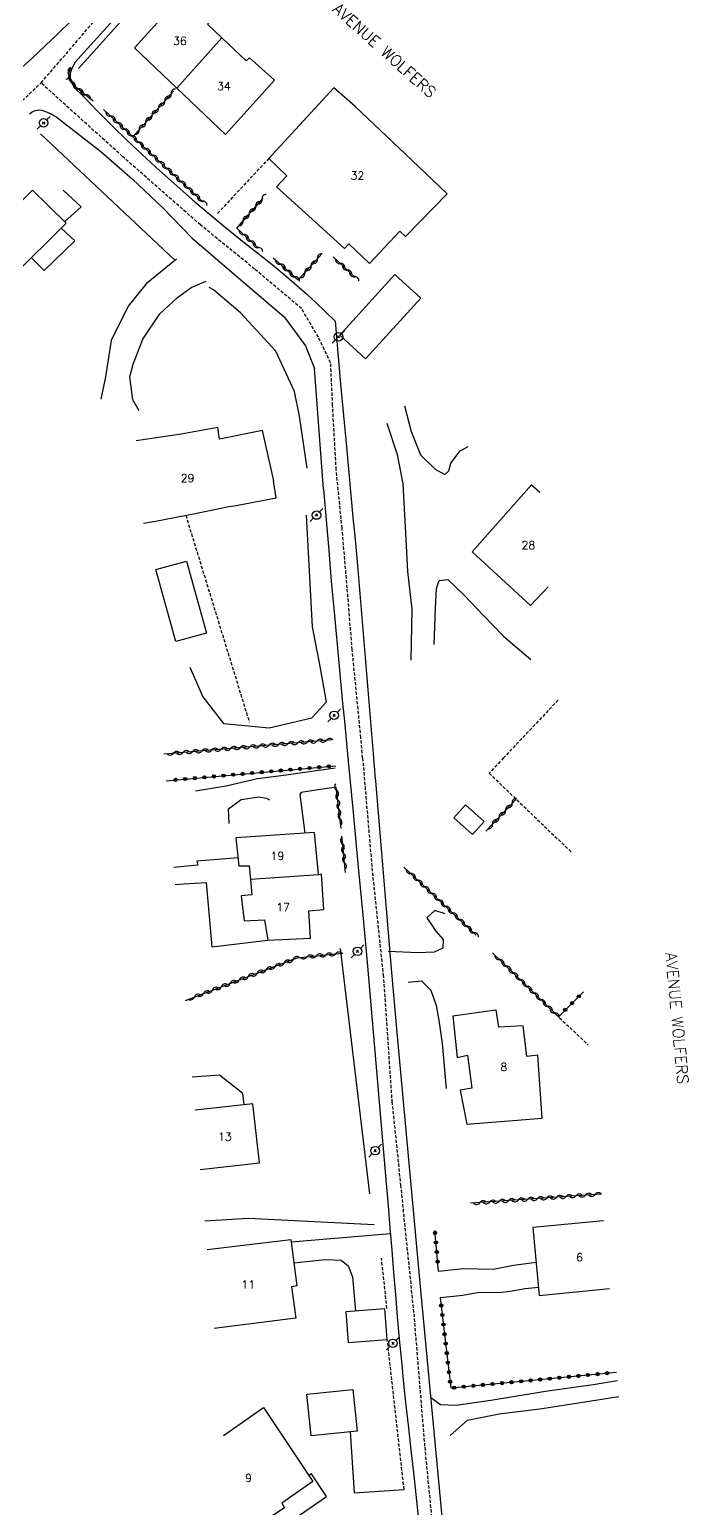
# Model space of a CAD drawing. Header units: millimetres. Extents: x 159000 to 160001, y 158000 to 159001.
# Drawn here: x 159234.3 to 159337.2, y 158553.8 to 158784.7 of the extents above; entities that cross this region are included whole.
import ezdxf
from ezdxf.enums import TextEntityAlignment as Align

# ---------------------------------------------------------------- set-up
doc = ezdxf.new("R2010")
doc.units = ezdxf.units.MM
doc.linetypes.add('DASHED', pattern=[0.75, 0.5, -0.25])
doc.layers.get('0').update_dxf_attribs({"linetype": 'CONTINUOUS'})
for name, color, linetype in [('W0001', 6, 'DASHED'), ('W0008', 7, 'CONTINUOUS'), ('W0017', 7, 'CONTINUOUS'), ('W0101', 7, 'CONTINUOUS'), ('W0104', 1, 'CONTINUOUS'), ('W0112', 1, 'DASHED'), ('W0300', 7, 'CONTINUOUS'), ('W0310', 3, 'CONTINUOUS'), ('W0323', 7, 'CONTINUOUS'), ('W0473', 7, 'CONTINUOUS'), ('W0515', 5, 'CONTINUOUS'), ('W0989', 7, 'CONTINUOUS'), ('W0991', 7, 'CONTINUOUS'), ('W1102', 7, 'CONTINUOUS')]:
    doc.layers.add(name, color=color, linetype=linetype)
doc.styles.get("Standard").update_dxf_attribs({"font": 'romans.shx', "width": 0.85})

# ---------------------------------------------------------------- blocks, each defined once
blk = doc.blocks.new('T473')
for p, q in [((-0.166667, 0.166667), (0.166667, -0.166667)), ((-0.166667, -0.166667), (0.166667, 0.166667)), ((0.500001, 0.500001), (1.000002, 1.000002)), ((-1.000002, -1.000002), (-0.500001, -0.500001))]:
    blk.add_line(p, q)
blk.add_ellipse((0, 0), major_axis=(0.471405, 0.471405), ratio=1, start_param=5.4977871438, end_param=11.780972451)
blk = doc.blocks.new('t323o')
at = {"color": 0, "linetype": 'Continuous'}
for radius in [0.25, 0.15]:
    blk.add_circle((0, 0), radius, dxfattribs=at)
blk = doc.blocks.new('t310o')
at = {"color": 0, "linetype": 'Continuous'}
for centre, start, end in [((-0.5, 0.38), 216.8699, 323.1304), ((0.5, -0.37), 36.8699, 143.1303)]:
    blk.add_arc(centre, 0.625, start, end, dxfattribs=at)

msp = doc.modelspace()

# ---------------------------------------------------------------- linework, layer by layer
at = {"layer": 'W0001'}
for points in [[(159236.08, 158776.4), (159253.8, 158797.05), (159265.95, 158812.58)], [(159129.29, 158671), (159147.53, 158689.19), (159161.51, 158702.86), (159177.13, 158717.81), (159184.7, 158725.28), (159203.4, 158744.03), (159221.07, 158762.38), (159236.08, 158776.4)], [(159286.31, 158671), (159286.04, 158674.14), (159284.68, 158687.9), (159283.91, 158697.52), (159283.1, 158706.86), (159282.19, 158716), (159281.62, 158726.05), (159281.32, 158732.69), (159279.4, 158736.7), (159276.78, 158741.16), (159269.44, 158747.34), (159260.98, 158754.23), (159248.8, 158764.93), (159236.08, 158776.4)], [(159286.31, 158671), (159287.77, 158653.82), (159289.52, 158637.14), (159290.89, 158617.33), (159292.24, 158604.29), (159294.3, 158584.2), (159296.01, 158563.36), (159297.82, 158544.84), (159299.32, 158524.78), (159300.52, 158510.14), (159301.39, 158499.12), (159302.72, 158484.98)]]:
    msp.add_lwpolyline(points, dxfattribs=at)
at = {"layer": 'W0008'}
for points in [[(159266.83, 158807.69), (159241.82, 158780.13), (159241.42, 158779.63), (159241.08, 158779.09), (159240.82, 158778.5), (159240.65, 158777.88), (159240.61, 158777.49), (159240.63, 158777.1), (159240.7, 158776.72), (159240.84, 158776.35)], [(159240.78, 158786.1), (159238.75, 158784.13), (159236.7, 158782.18), (159234.63, 158780.24), (159232.56, 158778.32)], [(159240.86, 158776.37), (159241.23, 158775.75), (159241.73, 158775.21), (159242.26, 158774.73), (159242.76, 158774.24), (159244.96, 158771.92), (159247.23, 158769.64), (159249.53, 158767.42), (159251.86, 158765.21), (159254.57, 158762.72), (159257.33, 158760.27), (159260.11, 158757.86), (159262.92, 158755.47), (159264.54, 158754.12), (159266.17, 158752.8), (159267.82, 158751.49), (159269.47, 158750.18), (159271.13, 158748.88), (159272.77, 158747.56), (159274.39, 158746.21), (159275.99, 158744.84), (159277.53, 158743.47), (159279.05, 158742.07), (159280.54, 158740.64), (159282.01, 158739.19)], [(159234.25, 158771.56), (159234.67, 158771.88), (159235.14, 158772.1), (159235.49, 158772.17), (159235.84, 158772.18), (159236.19, 158772.14), (159236.52, 158772.06), (159237.56, 158771.64), (159238.52, 158771.05), (159239.4, 158770.39), (159240.27, 158769.72), (159245.41, 158765.67), (159250.36, 158761.38), (159255.12, 158756.89), (159259.68, 158752.18)], [(159259.68, 158752.18), (159268.36, 158744.73)], [(159268.36, 158744.73), (159274.04, 158739.86)], [(159274.04, 158739.86), (159277.4, 158735.34)], [(159282, 158739.19), (159282.43, 158734.28), (159282.88, 158729.37), (159283.32, 158724.47), (159283.77, 158719.56), (159283.98, 158717.25), (159284.2, 158714.94), (159284.42, 158712.62), (159284.64, 158710.31), (159284.86, 158708), (159285.08, 158705.68), (159285.29, 158703.37), (159285.5, 158701.05), (159285.83, 158697.3), (159286.15, 158693.54), (159286.46, 158689.79), (159286.77, 158686.03), (159287.07, 158682.27), (159287.38, 158678.51), (159287.68, 158674.76), (159287.99, 158671)], [(159277.4, 158735.34), (159278.77, 158731.8)], [(159280.21, 158712.95), (159278.77, 158731.8)], [(159280.21, 158712.95), (159280.6, 158708.17), (159281.01, 158703.39), (159281.42, 158698.61), (159281.85, 158693.83), (159282.11, 158690.97), (159282.37, 158688.12), (159282.64, 158685.26), (159282.92, 158682.41), (159283.19, 158679.56), (159283.47, 158676.71), (159283.74, 158673.85), (159284.01, 158671)], [(159284.01, 158671), (159284.03, 158670.86), (159284.04, 158670.72), (159284.05, 158670.57), (159284.07, 158670.43), (159284.82, 158662.45), (159285.58, 158654.46), (159286.33, 158646.48), (159287.06, 158638.49), (159287.81, 158630), (159288.54, 158621.51), (159289.27, 158613.02), (159289.99, 158604.53), (159290.29, 158601.06), (159290.58, 158597.59), (159290.86, 158594.12), (159291.14, 158590.66), (159291.43, 158587.19), (159291.73, 158583.72), (159292.04, 158580.25), (159292.37, 158576.79), (159292.72, 158573.31), (159293.09, 158569.84), (159293.47, 158566.36), (159293.87, 158562.89), (159294.26, 158559.42), (159294.64, 158555.95), (159295.01, 158552.48)], [(159287.99, 158671), (159288.07, 158670.09), (159288.15, 158669.17), (159288.22, 158668.26), (159288.3, 158667.35), (159289.14, 158657.4), (159289.99, 158647.44), (159290.85, 158637.49), (159291.73, 158627.55), (159292.59, 158617.91), (159293.48, 158608.27), (159294.37, 158598.63), (159295.27, 158588.99), (159296.51, 158575.73), (159297.75, 158562.48), (159299, 158549.22)]]:
    msp.add_lwpolyline(points, dxfattribs=at)
at = {"layer": 'W0017'}
for points in [[(159257.26, 158748.87), (159252.48, 158745.01), (159249.67, 158741.52), (159247.03, 158736.2), (159246.17, 158730.52), (159245.44, 158727)], [(159251.42, 158725.21), (159250.39, 158726.94), (159249.96, 158730.52), (159250.47, 158732.48), (159252, 158736.38), (159254.61, 158740.36), (159257.37, 158742.92), (159259.54, 158744.47), (159261.89, 158745.45)], [(159292.83, 158725.96), (159293.88, 158721.96), (159295.34, 158718.32), (159297.65, 158716.07), (159299.18, 158715.23), (159299.78, 158715.83), (159300.07, 158717), (159301.53, 158718.93), (159302.8, 158719.62)], [(159290.12, 158723.27), (159291.72, 158718.4), (159292.61, 158713.79), (159293, 158706.07), (159293.31, 158700.1), (159294, 158694.2), (159293.84, 158686.27)], [(159297.48, 158688.69), (159297.68, 158694.4), (159297.84, 158697.43), (159298.29, 158698.69), (159299.61, 158698.85), (159302.18, 158696.4), (159305.19, 158693.23), (159308.33, 158690.02), (159312.61, 158686.39)], [(159260.22, 158665.86), (159265.01, 158666.64), (159269.89, 158667.76), (159274.35, 158668.33), (159282.04, 158669.45)], [(159265.48, 158660.73), (159265.36, 158663.03), (159267.35, 158664.49), (159270.12, 158664.92), (159271.32, 158664.73), (159271.74, 158664.45)], [(159282.2, 158666.45), (159278, 158665.78), (159276.73, 158665.6), (159276.48, 158665.27), (159277.28, 158659.26)], [(159299.2, 158646.67), (159297.6, 158647.17), (159296.34, 158646.01), (159297.75, 158643.92), (159298.89, 158642.64), (159298.85, 158641.28), (159297.51, 158640.66), (159294.95, 158640.56), (159290.31, 158640.77)], [(159293.45, 158635.98), (159295.52, 158636.18), (159296.97, 158634.75), (159297.79, 158632.32), (159298.24, 158630.04), (159298.74, 158626.42), (159299.35, 158619.38)], [(159290.67, 158596.68), (159275.14, 158595.35)], [(159275.57, 158592.14), (159280.54, 158592.66), (159282.96, 158592.58), (159284.07, 158591.68), (159284.71, 158589.95), (159285.21, 158584.58)], [(159298.17, 158590.84), (159302.08, 158591.26), (159306.73, 158591.18), (159309.86, 158591.77), (159313.42, 158592.23)], [(159298.45, 158586.71), (159301.99, 158587.11), (159304.52, 158587.56), (159307.62, 158587.52), (159309.35, 158587.7), (159311.72, 158588.13), (159313.79, 158588.37)], [(159296.95, 158571.13), (159298.5, 158570), (159300.91, 158569.94), (159306.36, 158570.69), (159314.88, 158572.09), (159322.33, 158573.14), (159326.12, 158573.78)], [(159299.99, 158565.16), (159302.71, 158567.55), (159307.65, 158568.54), (159314.34, 158569.41), (159326.33, 158571.29)], [(159284.37, 158565.73), (159284.99, 158556.23)], [(159284.99, 158556.24), (159292.79, 158556.75)]]:
    msp.add_lwpolyline(points, dxfattribs=at)
at = {"layer": 'W0101'}
for points in [[(159264.33, 158783.46), (159262.09, 158785.59), (159262.76, 158786.33), (159258.26, 158790.34), (159250.67, 158781.86), (159257.29, 158775.58)], [(159264.89, 158768.36), (159272.55, 158776.82), (159268.63, 158780.31), (159268.11, 158779.85), (159264.33, 158783.46)], [(159257.29, 158775.58), (159264.89, 158768.36)], [(159270.69, 158722.14), (159263.97, 158720.76), (159263.97, 158720.75), (159263.71, 158722.62), (159257.97, 158721.55), (159250.96, 158720.52)], [(159252.08, 158707.67), (159253.95, 158707.98), (159260.14, 158709.17), (159265.39, 158710.25), (159266.54, 158710.42), (159272.83, 158711.6), (159272.41, 158714.25), (159272.42, 158714.26), (159270.69, 158722.14)], [(159315.31, 158697.72), (159312.55, 158694.78), (159303.42, 158703.16), (159312.71, 158713.66), (159314.02, 158712.48)], [(159278.82, 158659.36), (159266.49, 158658.51), (159266.99, 158654.12), (159268.6, 158654.15), (159268.79, 158652.03)], [(159279.44, 158652.76), (159279.44, 158652.82), (159278.82, 158659.36)], [(159268.79, 158652.03), (159269.01, 158649.59), (159267.34, 158649.48), (159267.79, 158645.54), (159271.01, 158645.7), (159271.51, 158642.51), (159278.15, 158642.86), (159277.92, 158647.1), (159280.26, 158647.32), (159279.88, 158652.85), (159279.44, 158652.76)], [(159300.39, 158630.71), (159307.15, 158631.66)], [(159300.39, 158630.71), (159301.08, 158624.22), (159302.72, 158624.55), (159303.38, 158619.43), (159301.56, 158619.13), (159302.61, 158613.8), (159314.35, 158614.74), (159313.69, 158624.6), (159311.95, 158624.39), (159311.38, 158629.14), (159307.55, 158628.96)], [(159307.15, 158631.66), (159307.55, 158628.96)], [(159260.95, 158606.72), (159270.22, 158607.77), (159269.18, 158617), (159260.13, 158615.98)], [(159323.94, 158598.71), (159312.9, 158597.65), (159313.92, 158587.07), (159324.86, 158588.12)], [(159262.05, 158594.21), (159275.08, 158595.77), (159276.05, 158588.56)], [(159276.05, 158588.56), (159275.21, 158588.41), (159275.86, 158583.48), (159263.13, 158581.91)], [(159264.6, 158565.16), (159270.81, 158569.57), (159278.51, 158557.99), (159273.67, 158554.59), (159274.09, 158553.89), (159268.93, 158550.52), (159268.57, 158551.07), (159265.98, 158549.39)]]:
    msp.add_lwpolyline(points, dxfattribs=at)
for points in [[(159281.82, 158775.64), (159271.67, 158764.62), (159274.45, 158761.91), (159272.87, 158760.16), (159283.46, 158750.57), (159284.18, 158751.3), (159287.38, 158748.22), (159292.14, 158753.23), (159293.03, 158752.4), (159299.52, 158759.1), (159294.99, 158763.43), (159285.13, 158772.74)], [(159234.73, 158759.66), (159226.4, 158751.31), (159231.58, 158746.11), (159239.99, 158754.48)]]:
    msp.add_lwpolyline(points, close=True, dxfattribs=at)
at = {"layer": 'W0104'}
for points in [[(159239.75, 158754.72), (159242.33, 158757.03), (159239.54, 158759.64)], [(159234.6, 158749.11), (159236.55, 158747.12), (159241.38, 158751.73), (159239.24, 158753.74)], [(159266.85, 158655.37), (159260.42, 158654.89), (159260.55, 158654.25), (159258.37, 158654.02), (159258.38, 158654.02), (159256.81, 158653.89)], [(159257.04, 158651.23), (159258.46, 158651.34), (159261.86, 158651.55), (159262.77, 158641.49), (159271.51, 158642.51)], [(159267.82, 158616.85), (159267.58, 158618.58), (159263.95, 158621.43), (159259.68, 158621.16)], [(159272.53, 158552.87), (159273.9, 158550.99), (159280.68, 158555.63), (159278.34, 158559.19), (159277.89, 158558.93)]]:
    msp.add_lwpolyline(points, dxfattribs=at)
for points in [[(159291.37, 158746.47), (159282.73, 158737), (159286.78, 158733.31), (159295.42, 158742.77)], [(159302.38, 158663.68), (159305.3, 158661.06), (159303.46, 158659.02), (159300.54, 158661.64)], [(159289.8, 158584.94), (159283.69, 158584.47), (159284.05, 158579.7), (159290.17, 158580.17)], [(159285.46, 158565.84), (159278.25, 158565.12), (159277.59, 158571.65), (159284.8, 158572.37)]]:
    msp.add_lwpolyline(points, close=True, dxfattribs=at)
at = {"layer": 'W0112'}
for points in [[(159271.67, 158764.62), (159263.5, 158755.87)], [(159258.68, 158708.89), (159268.61, 158676.57)], [(159316.85, 158680.02), (159308.33, 158671)], [(159308.33, 158671), (159306.07, 158668.61), (159318.92, 158656.29)], [(159316.53, 158630.94), (159321.55, 158626.16)], [(159290.11, 158585.03), (159289.27, 158592.86)], [(159292.79, 158556.75), (159290.17, 158580.17)]]:
    msp.add_lwpolyline(points, dxfattribs=at)
at = {"layer": 'W0300'}
for points in [[(159266.47, 158805.92), (159241.93, 158778.64)], [(159256.93, 158748.76), (159235.99, 158768.47)], [(159277.66, 158716.22), (159276.47, 158724.37), (159275.69, 158728.23), (159272.74, 158734.54), (159267.25, 158740.49), (159263.01, 158744.11), (159262.32, 158744.45)], [(159259.32, 158685.18), (159261.37, 158680.53), (159264.59, 158676.36), (159271.71, 158675.7), (159278.36, 158677.26), (159280.67, 158679.77), (159279.6, 158685.86), (159278.48, 158691.47), (159277.54, 158708.9)], [(159287.46, 158602.92), (159282.88, 158641.24)], [(159261.65, 158598.68), (159268.44, 158599.1), (159288.11, 158598.14)]]:
    msp.add_lwpolyline(points, dxfattribs=at)
at = {"layer": 'W0310'}
for points in [[(159240.7, 158778.74), (159240.29, 158777.73), (159241.23, 158775.99), (159244.21, 158773.59)], [(159256.78, 158775.11), (159250.41, 158768.01)], [(159245.85, 158772.23), (159261.42, 158757.8)], [(159266.64, 158753.73), (159270.76, 158758.42)], [(159266.64, 158753.73), (159270.05, 158750.6)], [(159280, 158749.76), (159276.25, 158745.63)], [(159272.32, 158749.08), (159276.25, 158745.63)], [(159281.72, 158749.24), (159285.16, 158746)], [(159281.6, 158673.82), (159255.25, 158671.6)], [(159282.95, 158659.98), (159282.2, 158666.45)], [(159305.57, 158659.55), (159310.29, 158664.57)], [(159283.63, 158653.12), (159283.04, 158658.76)], [(159292.75, 158653.94), (159304.06, 158643.31)], [(159258.63, 158633.12), (159276.1, 158639.75)], [(159276.1, 158639.75), (159283.2, 158640.5)], [(159306.62, 158640.54), (159316.53, 158630.94)], [(159323.58, 158602.89), (159303.15, 158601.44)]]:
    msp.add_lwpolyline(points, dxfattribs=at)
at = {"layer": 'W0323'}
for points in [[(159255.62, 158667.44), (159282.13, 158669.78)], [(159320.82, 158634.49), (159316.91, 158630.58)], [(159298.17, 158590.84), (159297.59, 158597.19)], [(159298.45, 158586.71), (159300.1, 158572.61), (159326, 158575.05)]]:
    msp.add_lwpolyline(points, dxfattribs=at)
at = {"layer": 'W0515'}
msp.add_lwpolyline([(159258.8, 158701.74), (159261.91, 158690.5), (159257.14, 158689.18), (159254.02, 158700.42)], close=True, dxfattribs=at)
at = {"layer": 'W1102'}
for points in [[(159264.33, 158783.46), (159257.29, 158775.58)], [(159279.44, 158652.76), (159268.79, 158652.03)]]:
    msp.add_lwpolyline(points, dxfattribs=at)

# ---------------------------------------------------------------- block references
at = {"layer": 'W0310'}
for p, rotation in [((159240.37, 158777.91), 248.0315192462414), ((159240.91, 158776.58), 298.2242070327472), ((159241.87, 158775.47), 321.0643962918273), ((159243.04, 158774.53), 321.0643962918273), ((159256.41, 158774.71), 228.1261383025004), ((159254.41, 158772.47), 228.1261383025004), ((159255.41, 158773.59), 228.1261383025004), ((159246.95, 158771.21), 317.1722336531459), ((159248.05, 158770.19), 317.1722336531459), ((159252.41, 158770.24), 228.1261383025004), ((159253.41, 158771.36), 228.1261383025004), ((159249.15, 158769.17), 317.1722336531459), ((159250.25, 158768.15), 317.1722336531459), ((159251.41, 158769.12), 228.1261383025004), ((159251.35, 158767.13), 317.1722336531459), ((159252.45, 158766.11), 317.1722336531459), ((159253.55, 158765.09), 317.1722336531459), ((159254.65, 158764.07), 317.1722336531459), ((159255.75, 158763.05), 317.1722336531459), ((159256.85, 158762.03), 317.1722336531459), ((159257.95, 158761.01), 317.1722336531459), ((159259.05, 158759.99), 317.1722336531459), ((159260.15, 158758.97), 317.1722336531459), ((159270.6, 158758.24), 48.72589962219603), ((159261.25, 158757.95), 317.1722336531459), ((159268.62, 158755.98), 48.72589962219603), ((159269.61, 158757.11), 48.72589962219603), ((159267.63, 158754.86), 48.72589962219603), ((159267.75, 158752.71), 317.4234476968957), ((159268.85, 158751.7), 317.4234476968957), ((159269.96, 158750.68), 317.4234476968957), ((159279.27, 158748.96), 227.7622556436574), ((159273.45, 158748.09), 318.6729398232372), ((159274.57, 158747.1), 318.6729398232372), ((159277.26, 158746.74), 227.7622556436574), ((159278.26, 158747.85), 227.7622556436574), ((159282.81, 158748.21), 316.7139045181526), ((159283.9, 158747.18), 316.7139045181526), ((159275.7, 158746.11), 318.6729398232372), ((159285, 158746.15), 316.7139045181526), ((159274.68, 158673.24), 184.8329785835829), ((159276.18, 158673.37), 184.8329785835829), ((159277.67, 158673.49), 184.8329785835829), ((159279.17, 158673.62), 184.8329785835829), ((159280.66, 158673.75), 184.8329785835829), ((159256.75, 158671.72), 184.8329785835829), ((159258.24, 158671.85), 184.8329785835829), ((159259.74, 158671.98), 184.8329785835829), ((159261.23, 158672.1), 184.8329785835829), ((159262.72, 158672.23), 184.8329785835829), ((159264.22, 158672.35), 184.8329785835829), ((159265.71, 158672.48), 184.8329785835829), ((159267.21, 158672.61), 184.8329785835829), ((159268.7, 158672.73), 184.8329785835829), ((159270.2, 158672.86), 184.8329785835829), ((159271.69, 158672.99), 184.8329785835829), ((159273.19, 158673.11), 184.8329785835829), ((159282.26, 158665.94), 96.59471708556667), ((159282.43, 158664.45), 96.59471708556667), ((159309.68, 158663.92), 46.7641993170921), ((159282.61, 158662.96), 96.59471708556667), ((159282.78, 158661.47), 96.59471708556667), ((159307.63, 158661.73), 46.7641993170921), ((159308.65, 158662.82), 46.7641993170921), ((159306.6, 158660.64), 46.7641993170921), ((159283.16, 158657.6), 96.03864955176908), ((159283.32, 158656.11), 96.03864955176908), ((159283.48, 158654.62), 96.03864955176908), ((159293.84, 158652.92), 316.7851832068317), ((159294.93, 158651.89), 316.7851832068317), ((159296.03, 158650.86), 316.7851832068317), ((159297.12, 158649.83), 316.7851832068317), ((159298.21, 158648.81), 316.7851832068317), ((159299.31, 158647.78), 316.7851832068317), ((159300.4, 158646.75), 316.7851832068317), ((159301.49, 158645.73), 316.7851832068317), ((159302.59, 158644.7), 316.7851832068317), ((159303.68, 158643.67), 316.7851832068317), ((159272.65, 158638.44), 20.78609163725782), ((159274.06, 158638.98), 20.78609163725782), ((159275.46, 158639.51), 20.78609163725782), ((159277.59, 158639.91), 6.01110809209026), ((159279.09, 158640.07), 6.01110809209026), ((159280.58, 158640.22), 6.01110809209026), ((159282.07, 158640.38), 6.01110809209026), ((159307.7, 158639.49), 315.9077952096688), ((159308.78, 158638.45), 315.9077952096688), ((159267.04, 158636.31), 20.78609163725782), ((159268.45, 158636.85), 20.78609163725782), ((159269.85, 158637.38), 20.78609163725782), ((159271.25, 158637.91), 20.78609163725782), ((159309.85, 158637.4), 315.9077952096688), ((159310.93, 158636.36), 315.9077952096688), ((159260.03, 158633.65), 20.78609163725782), ((159261.43, 158634.18), 20.78609163725782), ((159262.84, 158634.72), 20.78609163725782), ((159264.24, 158635.25), 20.78609163725782), ((159265.64, 158635.78), 20.78609163725782), ((159312.01, 158635.32), 315.9077952096688), ((159313.09, 158634.27), 315.9077952096688), ((159314.16, 158633.23), 315.9077952096688), ((159315.24, 158632.19), 315.9077952096688), ((159316.32, 158631.14), 315.9077952096688), ((159306.15, 158601.65), 184.0647835909421), ((159307.64, 158601.76), 184.0647835909421), ((159309.14, 158601.87), 184.0647835909421), ((159310.64, 158601.97), 184.0647835909421), ((159312.13, 158602.08), 184.0647835909421), ((159313.63, 158602.18), 184.0647835909421), ((159315.12, 158602.29), 184.0647835909421), ((159316.62, 158602.4), 184.0647835909421), ((159318.12, 158602.5), 184.0647835909421), ((159319.61, 158602.61), 184.0647835909421), ((159321.11, 158602.72), 184.0647835909421), ((159322.61, 158602.82), 184.0647835909421), ((159304.65, 158601.55), 184.0647835909421)]:
    msp.add_blockref('t310o', p, dxfattribs=dict(at, rotation=rotation))
at = {"layer": 'W0323'}
for p, rotation in [((159269.06, 158668.63), 5.040443239981757), ((159270.56, 158668.76), 5.040443239981757), ((159272.05, 158668.89), 5.040443239981757), ((159273.55, 158669.02), 5.040443239981757), ((159275.04, 158669.16), 5.040443239981757), ((159276.54, 158669.29), 5.040443239981757), ((159278.03, 158669.42), 5.040443239981757), ((159279.52, 158669.55), 5.040443239981757), ((159281.02, 158669.68), 5.040443239981757), ((159257.11, 158667.57), 5.040443239981757), ((159258.6, 158667.71), 5.040443239981757), ((159260.1, 158667.84), 5.040443239981757), ((159261.59, 158667.97), 5.040443239981757), ((159263.09, 158668.1), 5.040443239981757), ((159264.58, 158668.23), 5.040443239981757), ((159266.08, 158668.37), 5.040443239981757), ((159267.57, 158668.5), 5.040443239981757), ((159317.97, 158631.64), 225.0288397827976), ((159319.03, 158632.7), 225.0288397827976), ((159320.09, 158633.76), 225.0288397827976), ((159297.62, 158596.82), 95.20256681920748), ((159297.76, 158595.32), 95.20256681920748), ((159297.9, 158593.83), 95.20256681920748), ((159298.03, 158592.33), 95.20256681920748), ((159298.59, 158585.49), 276.6777929823564), ((159298.76, 158584), 276.6777929823564), ((159298.94, 158582.51), 276.6777929823564), ((159299.11, 158581.02), 276.6777929823564), ((159299.29, 158579.53), 276.6777929823564), ((159299.46, 158578.05), 276.6777929823564), ((159299.63, 158576.56), 276.6777929823564), ((159299.81, 158575.07), 276.6777929823564), ((159314.06, 158573.92), 5.391365901415323), ((159315.55, 158574.06), 5.391365901415323), ((159317.04, 158574.2), 5.391365901415323), ((159318.54, 158574.35), 5.391365901415323), ((159320.03, 158574.49), 5.391365901415323), ((159321.52, 158574.63), 5.391365901415323), ((159323.02, 158574.77), 5.391365901415323), ((159324.51, 158574.91), 5.391365901415323), ((159299.98, 158573.58), 276.6777929823564), ((159300.62, 158572.65), 5.391365901415323), ((159302.11, 158572.8), 5.391365901415323), ((159303.6, 158572.94), 5.391365901415323), ((159305.1, 158573.08), 5.391365901415323), ((159306.59, 158573.22), 5.391365901415323), ((159308.08, 158573.36), 5.391365901415323), ((159309.58, 158573.5), 5.391365901415323), ((159311.07, 158573.64), 5.391365901415323), ((159312.56, 158573.78), 5.391365901415323)]:
    msp.add_blockref('t323o', p, dxfattribs=dict(at, rotation=rotation))
at = {"layer": 'W0473'}
for p in [(159236.48, 158770.18), (159282.54, 158736.75), (159279.1, 158708.92), (159281.88, 158677.65), (159285.52, 158640.79), (159288.26, 158609.66), (159291.05, 158579.58)]:
    msp.add_blockref('T473', p, dxfattribs=at)

# ---------------------------------------------------------------- texts
at = {"layer": 'W0989'}
for rotation, p in [(318.0276, (159281.5, 158787.73)), (275.2623, (159333.63, 158640.53))]:
    msp.add_text('AVENUE WOLFERS', height=1.75, rotation=rotation, dxfattribs=at).set_placement(p)
at = {"layer": 'W0991'}
for s, p in [('36', (159257.77, 158782.96)), ('34', (159264.65, 158775.91)), ('32', (159285.5, 158761.93)), ('29', (159258.96, 158714.69)), ('28', (159312.21, 158704.22)), ('19', (159272.99, 158655.69)), ('17', (159273.89, 158647.68)), ('8', (159308.38, 158622.73)), ('13', (159264.79, 158611.83)), ('6', (159320.2, 158593.01)), ('11', (159268.45, 158588.76)), ('9', (159268.47, 158558.55))]:
    msp.add_text(s, height=1.25, dxfattribs=at).set_placement(p, align=Align.MIDDLE_CENTER)

doc.saveas('drawing.dxf')
